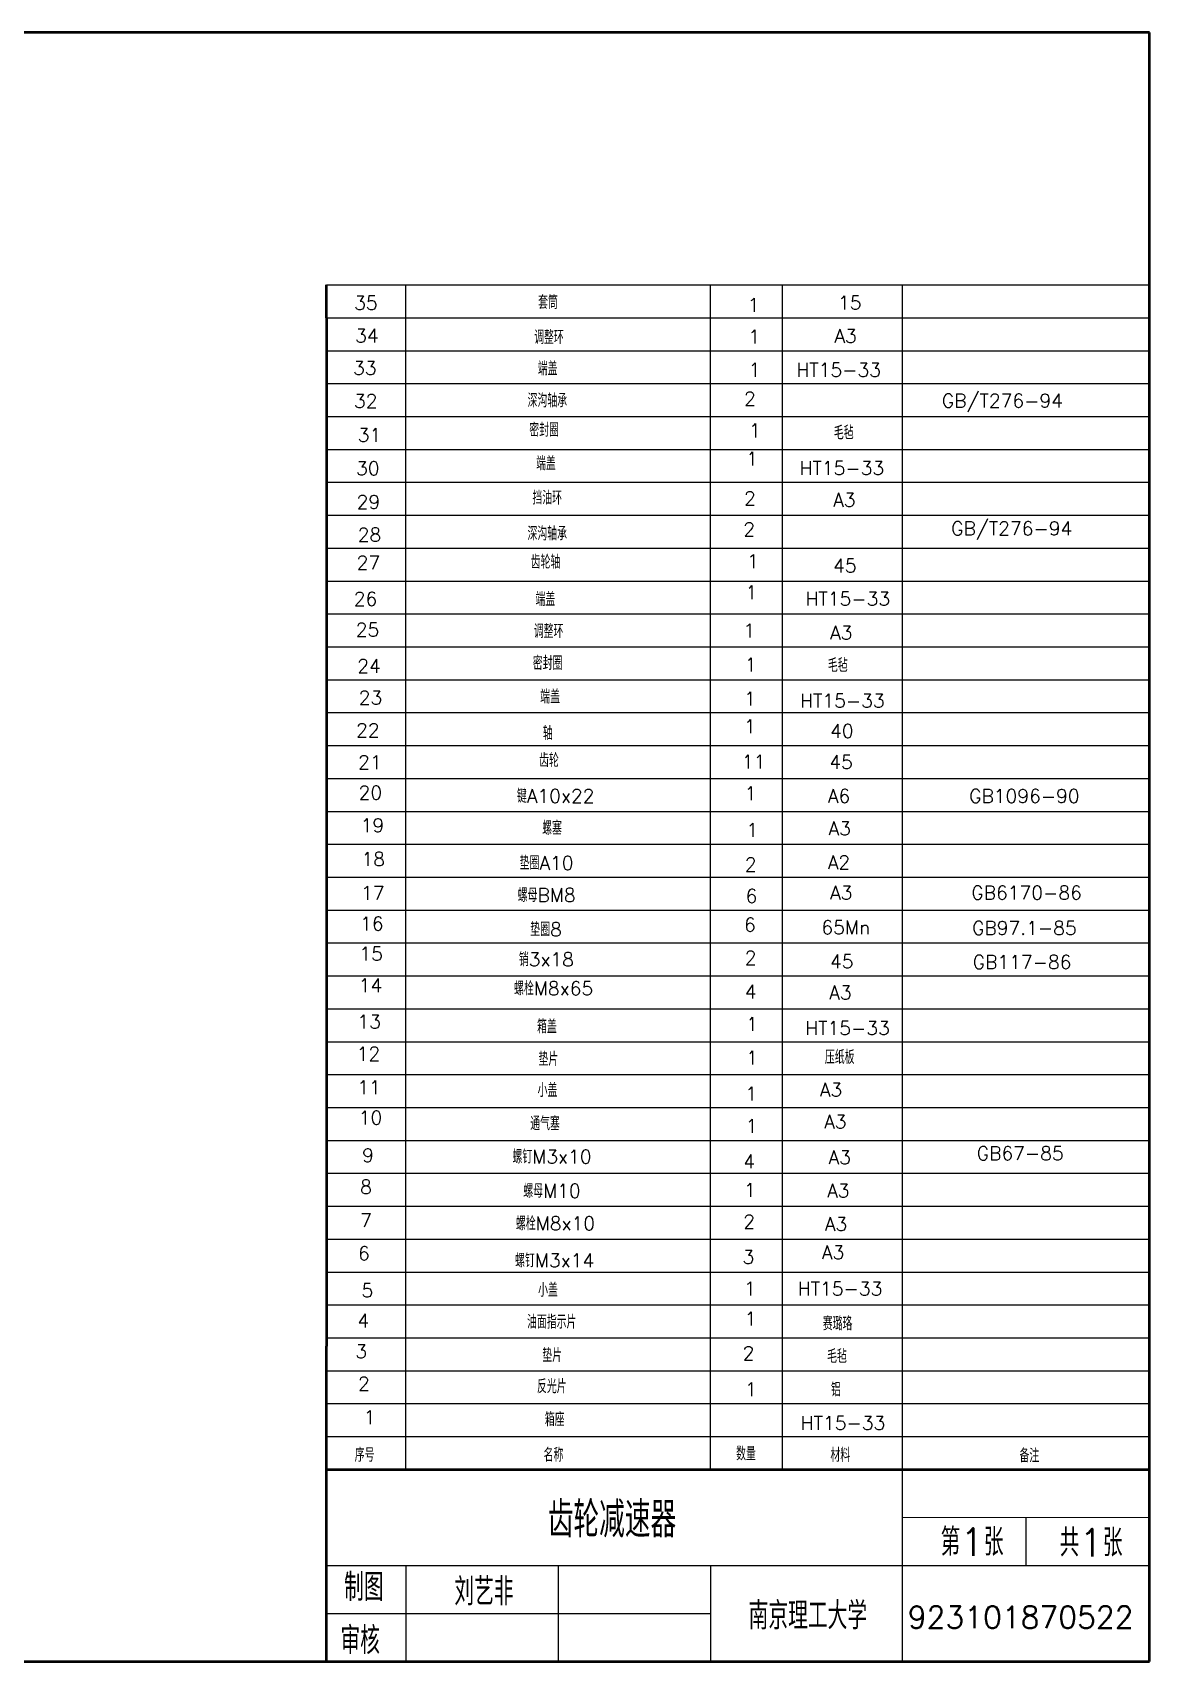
# Model space of a CAD drawing. Header units: millimetres. Extents: x 0 to 3256, y 0 to 1469.
# Drawn here: x 1357 to 1764, y 256 to 850 of the extents above; entities that cross this region are included whole.
import ezdxf

# ---------------------------------------------------------------- set-up
doc = ezdxf.new("R2010")
doc.units = ezdxf.units.MM
doc.layers.add('图层1', color=7, linetype='Continuous', lineweight=50)
doc.styles.get("Standard").update_dxf_attribs({"font": 'txt', "bigfont": 'gbcbig.shx'})

msp = doc.modelspace()

# ---------------------------------------------------------------- linework, layer by layer
at = {"color": 7}
for p, q in [((1463.733, 758.294), (1763.733, 758.294)), ((1492.693, 746.294), (1492.693, 758.294)), ((1603.733, 746.294), (1603.733, 758.294)), ((1629.967, 746.294), (1629.967, 758.294)), ((1673.733, 746.294), (1673.733, 758.294)), ((1463.733, 746.294), (1763.733, 746.294)), ((1492.693, 326.294), (1492.693, 746.294)), ((1603.733, 326.294), (1603.733, 746.294)), ((1629.967, 326.294), (1629.967, 746.294)), ((1673.733, 256.294), (1673.733, 746.294)), ((1463.733, 734.294), (1763.733, 734.294)), ((1463.733, 722.294), (1763.733, 722.294)), ((1463.733, 710.294), (1763.733, 710.294)), ((1463.733, 698.294), (1763.733, 698.294)), ((1463.733, 686.294), (1763.733, 686.294)), ((1463.733, 674.294), (1763.733, 674.294)), ((1463.733, 662.294), (1763.733, 662.294)), ((1463.733, 650.294), (1763.733, 650.294)), ((1463.733, 638.294), (1763.733, 638.294)), ((1463.733, 626.294), (1763.733, 626.294)), ((1463.733, 614.294), (1763.733, 614.294)), ((1463.733, 602.294), (1763.733, 602.294)), ((1463.733, 590.294), (1763.733, 590.294)), ((1463.733, 578.294), (1763.733, 578.294)), ((1463.733, 566.294), (1763.733, 566.294)), ((1463.733, 554.294), (1763.733, 554.294)), ((1463.733, 542.294), (1763.733, 542.294)), ((1463.733, 530.294), (1763.733, 530.294)), ((1463.733, 518.294), (1763.733, 518.294)), ((1463.733, 506.294), (1763.733, 506.294)), ((1463.733, 494.294), (1763.733, 494.294)), ((1463.733, 482.294), (1763.733, 482.294)), ((1463.733, 470.294), (1763.733, 470.294)), ((1463.733, 458.294), (1763.733, 458.294)), ((1463.733, 446.294), (1763.733, 446.294)), ((1463.733, 434.294), (1763.733, 434.294)), ((1463.733, 422.294), (1763.733, 422.294)), ((1463.733, 410.294), (1763.733, 410.294)), ((1463.733, 398.294), (1763.733, 398.294)), ((1463.733, 386.294), (1763.733, 386.294)), ((1463.733, 374.294), (1763.733, 374.294)), ((1763.733, 356.294), (1763.733, 371.294)), ((1463.733, 362.294), (1763.733, 362.294)), ((1463.733, 350.294), (1763.733, 350.294)), ((1463.733, 338.294), (1763.733, 338.294)), ((1673.733, 308.794), (1763.733, 308.873)), ((1718.733, 308.794), (1718.733, 291.294)), ((1463.733, 291.294), (1763.733, 291.294)), ((1463.733, 291.294), (1463.733, 273.794)), ((1492.693, 291.294), (1492.693, 256.294)), ((1548.233, 291.294), (1548.233, 256.294)), ((1603.733, 291.294), (1603.733, 256.294)), ((1463.733, 273.794), (1603.733, 273.794))]:
    msp.add_line(p, q, dxfattribs=at)
for p in [(1463.733, 366.294), (1463.733, 351.294)]:
    msp.add_point(p, dxfattribs=at)
at = {"layer": '图层1', "color": 7}
for p, q in [((1763.733, 850.294), (922.733, 850.294)), ((1763.733, 746.294), (1763.733, 850.294)), ((1463.733, 746.294), (1463.733, 758.294)), ((1463.733, 746.294), (1463.733, 371.294)), ((1763.733, 341.294), (1763.733, 746.294)), ((1463.733, 356.294), (1463.733, 371.294)), ((1463.733, 341.294), (1463.733, 356.294)), ((1463.733, 256.294), (1463.733, 341.294)), ((1763.733, 256.294), (1763.733, 341.294)), ((1463.733, 326.294), (1763.733, 326.294)), ((922.733, 256.294), (1763.733, 256.294))]:
    msp.add_line(p, q, dxfattribs=at)

# ---------------------------------------------------------------- texts
at = {"color": 7}
for s, height, p in [('套筒', 5, (1540.923, 749.439)), ('35', 5, (1473.854, 749.236)), ('1', 5, (1617.325, 748.49)), ('15', 5, (1650.227, 749.309)), ('34', 5, (1474.219, 737.249)), ('调整环', 5, (1539.464, 736.713)), ('1', 5, (1617.552, 736.929)), ('A3', 5, (1648.909, 737.193)), ('端盖', 5, (1540.797, 725.287)), ('33', 5, (1473.469, 725.469)), ('1', 5, (1617.618, 724.799)), ('HT15-33', 5, (1635.032, 724.806)), ('深沟轴承', 5, (1537.083, 713.612)), ('2', 5, (1615.971, 714.277)), ('GB/T276-94', 5, (1688.074, 713.544)), ('32', 5, (1473.794, 713.408)), ('密封圈', 5, (1537.695, 702.893)), ('1', 5, (1617.816, 702.687)), ('毛毡', 5, (1648.711, 701.912)), ('31', 5, (1475.166, 701.034)), ('端盖', 5, (1540.164, 690.697)), ('1', 5, (1616.762, 692.415)), ('30', 5, (1474.552, 688.895)), ('HT15-33', 5, (1636.195, 688.962)), ('挡油环', 5, (1538.841, 678.146)), ('29', 5, (1474.768, 676.612)), ('2', 5, (1615.971, 677.928)), ('A3', 5, (1648.462, 677.394)), ('2', 5, (1615.708, 666.602)), ('GB/T276-94', 5, (1691.464, 666.957)), ('28', 5, (1475.166, 664.688)), ('深沟轴承', 5, (1537.048, 665.107)), ('27', 5, (1474.768, 654.48)), ('齿轮轴', 5, (1538.215, 654.764)), ('1', 5, (1617.025, 655.012)), ('45', 5, (1648.426, 653.424)), ('1', 5, (1616.498, 643.686)), ('26', 5, (1473.722, 641.276)), ('端盖', 5, (1539.967, 641.162)), ('HT15-33', 5, (1638.369, 641.315)), ('25', 5, (1474.45, 630.039)), ('调整环', 5, (1539.339, 629.511)), ('1', 5, (1615.708, 629.726)), ('A3', 5, (1647.328, 628.935)), ('24', 5, (1474.985, 616.795)), ('密封圈', 5, (1538.996, 617.868)), ('1', 5, (1616.276, 617.322)), ('毛毡', 5, (1646.538, 617.082)), ('23', 5, (1475.527, 605.243)), ('端盖', 5, (1541.682, 605.622)), ('1', 5, (1615.963, 604.921)), ('HT15-33', 5, (1636.394, 604.134)), ('22', 5, (1474.578, 593.378)), ('轴', 5, (1542.665, 592.299)), ('1', 5, (1615.97, 594.771)), ('40', 5, (1647.328, 593.113)), ('21', 5, (1475.305, 581.706)), ('齿轮', 5, (1541.29, 582.422)), ('11', 5, (1615.183, 581.929)), ('45', 5, (1647.041, 581.775)), ('20', 5, (1475.477, 570.629)), ('键A10x22', 5, (1533.206, 569.415)), ('1', 5, (1616.232, 570.396)), ('A6', 5, (1646.55, 569.377)), ('GB1096-90', 5, (1698.01, 569.357)), ('19', 5, (1476.228, 558.665)), ('螺塞', 5, (1542.386, 557.726)), ('1', 5, (1616.793, 556.971)), ('A3', 5, (1646.801, 557.554)), ('18', 5, (1476.536, 546.375)), ('垫圈A10', 5, (1534.198, 544.969)), ('2', 5, (1616.261, 544.405)), ('A2', 5, (1646.49, 545.174)), ('17', 5, (1476.402, 534.065)), ('螺母BM8', 5, (1533.476, 533.257)), ('6', 5, (1616.552, 532.909)), ('A3', 5, (1647.328, 534.111)), ('GB6170-86', 5, (1698.819, 534.128)), ('16', 5, (1476.036, 522.872)), ('垫圈8', 5, (1538.057, 520.771)), ('6', 5, (1615.97, 522.433)), ('65Mn', 5, (1644.166, 521.468)), ('GB97.1-85', 5, (1699.09, 521.268)), ('15', 5, (1475.785, 511.87)), ('销3x18', 5, (1533.891, 509.794)), ('2', 5, (1616.232, 510.376)), ('45', 5, (1647.31, 509.068)), ('GB117-86', 5, (1699.32, 508.834)), ('14', 5, (1475.535, 500.368)), ('螺栓M8x65', 5, (1532.149, 499.234)), ('4', 5, (1616.232, 498.057)), ('A3', 5, (1647.041, 497.736)), ('13', 5, (1475.035, 487.116)), ('箱盖', 5, (1540.543, 485.338)), ('1', 5, (1616.757, 486.263)), ('HT15-33', 5, (1638.265, 484.747)), ('12', 5, (1474.785, 475.365)), ('垫片', 5, (1541.061, 473.472)), ('1', 5, (1616.757, 473.945)), ('压纸板', 5, (1645.452, 474.177)), ('11', 5, (1475.035, 463.113)), ('小盖', 5, (1540.731, 462.124)), ('1', 5, (1616.494, 460.84)), ('A3', 5, (1643.598, 462.265)), ('10', 5, (1475.535, 452.111)), ('通气塞', 5, (1538.037, 449.968)), ('1', 5, (1616.531, 449.016)), ('A3', 5, (1645.187, 450.618)), ('9', 5, (1476.786, 438.359)), ('螺钉M3x10', 5, (1531.572, 437.853)), ('4', 5, (1615.686, 436.123)), ('A3', 5, (1646.776, 437.647)), ('GB67-85', 5, (1700.785, 439.106)), ('8', 5, (1476.036, 426.857)), ('螺母M10', 5, (1535.51, 425.408)), ('1', 5, (1615.97, 425.719)), ('A3', 5, (1646.246, 425.47)), ('7', 5, (1476.036, 414.606)), ('螺栓M8x10', 5, (1532.815, 413.522)), ('2', 5, (1615.708, 414.186)), ('A3', 5, (1645.452, 413.294)), ('6', 5, (1475.285, 402.604)), ('螺钉M3x14', 5, (1532.526, 400.019)), ('3', 5, (1615.424, 401.3)), ('A3', 5, (1644.392, 402.97)), ('5', 5, (1476.536, 389.102)), ('小盖', 5, (1540.919, 389.271)), ('1', 5, (1616.006, 389.768)), ('HT15-33', 5, (1635.552, 389.735)), ('4', 5, (1475.035, 378.1)), ('油面指示片', 5, (1536.878, 377.634)), ('1', 5, (1616.232, 378.803)), ('赛璐珞', 5, (1644.685, 377.019)), ('3', 5, (1474.285, 366.849)), ('垫片', 5, (1542.448, 365.443)), ('2', 5, (1615.467, 366.186)), ('毛毡', 5, (1646.251, 365.084)), ('2', 5, (1475.285, 355.097)), ('反光片', 5, (1540.5, 354.108)), ('1', 5, (1616.312, 353.045)), ('铝', 5, (1647.654, 352.931)), ('1', 5, (1477.286, 342.845)), ('箱座', 5, (1543.364, 342.083)), ('HT15-33', 5, (1636.606, 340.754)), ('序号', 5, (1474.087, 329.101)), ('名称', 5, (1542.93, 329.102)), ('数量', 5, (1613.093, 329.576)), ('材料', 5, (1647.479, 329.071)), ('备注', 5, (1716.376, 328.863)), ('齿轮减速器', 13, (1544.445, 301.503)), ('第1张', 10, (1687.624, 294.853)), ('共1张', 10, (1731.003, 294.587)), ('制图', 10, (1470.194, 278.359)), ('刘艺非', 10, (1510.38, 276.763)), ('南京理工大学', 10, (1617.631, 267.984)), ('923101870522', 8, (1675.659, 268.413)), ('审核', 10, (1468.864, 258.939))]:
    msp.add_text(s, height=height, dxfattribs=at).set_placement(p)

doc.saveas('drawing.dxf')
